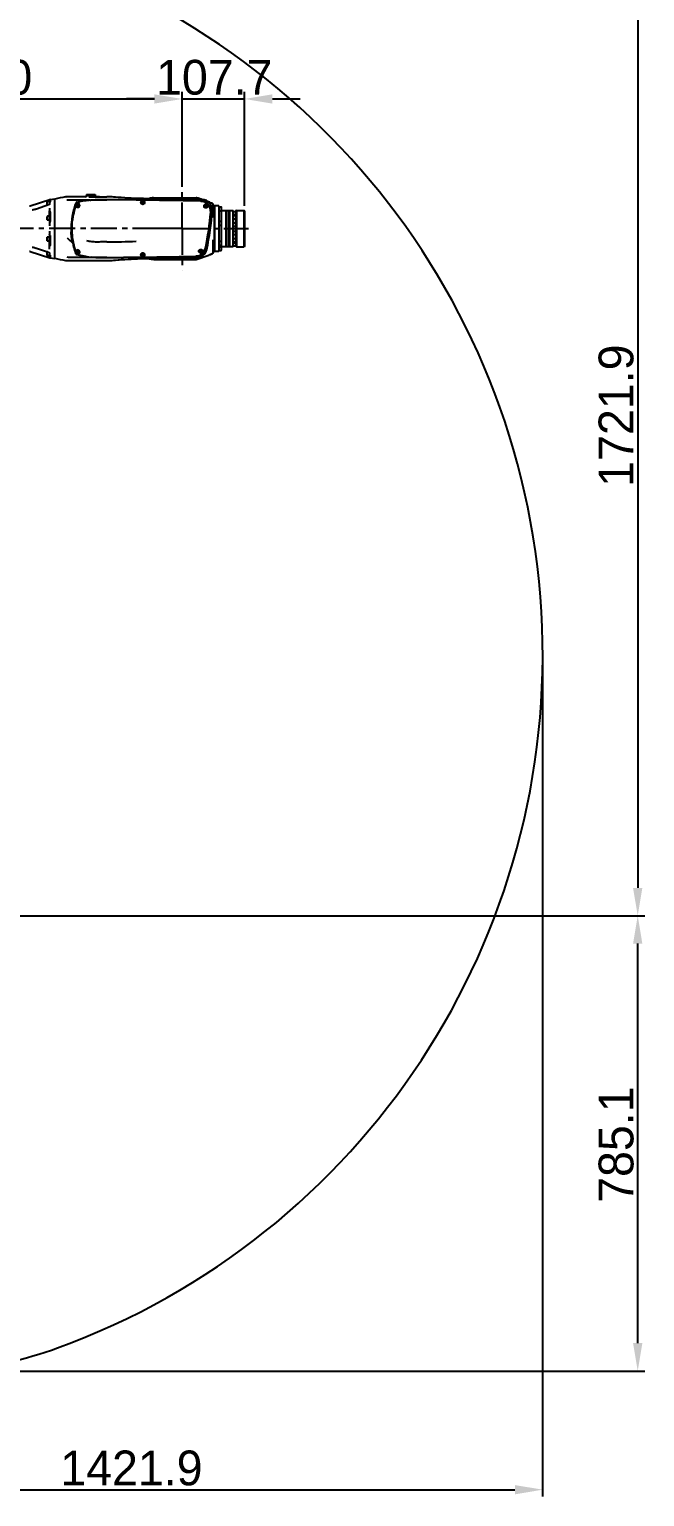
# Model space of a CAD drawing. Header units: millimetres. Extents: x 4086 to 10416, y 123 to 1549.
# Drawn here: x 9480.6 to 9657.5, y 867.2 to 1288.9 of the extents above; entities that cross this region are included whole.
import ezdxf

# ---------------------------------------------------------------- set-up
doc = ezdxf.new("R2010")
doc.units = ezdxf.units.MM
doc.linetypes.add('CENTER', pattern=[0.6, 0.375, -0.075, 0.075, -0.075])
for name, color, linetype in [('中心线', 7, 'Continuous'), ('尺寸标注', 7, 'Continuous'), ('运动范围', 7, 'Continuous')]:
    doc.layers.add(name, color=color, linetype=linetype)
doc.styles.add('思源黑', font='SourceHanSansCN-Normal.ttf')
doc.dimstyles.new('尺寸标注_1_6比例中六', dxfattribs={"dimtxt": 10, "dimasz": 8, "dimexe": 2, "dimexo": 1.5, "dimgap": 1, "dimtad": 1, "dimdec": 1, "dimlfac": 6, "dimdsep": 46, "dimtxsty": '思源黑', "dimcen": 0.09, "dimadec": 0, "dimazin": 0, "dimtp": 0.01, "dimtm": 0.01, "dimtfac": 1, "dimtdec": 1, "dimtofl": 0, "dimtmove": 0, "dimatfit": 3, "dimfxl": 1, "dimtolj": 1, "dimarcsym": 0})

# ---------------------------------------------------------------- blocks, each defined once
blk = doc.blocks.new('*D859')
at = {"layer": 'Defpoints', "color": 0}
for p in [(9524.58, 1268.93), (9524.58, 1243.39), (9416.26, 1215.5)]:
    blk.add_point(p, dxfattribs=at)
at = {"layer": '尺寸标注', "color": 0, "lineweight": -2}
for p, q in [((9416.26, 1217), (9416.26, 1270.93)), ((9524.58, 1244.89), (9524.58, 1270.93)), ((9424.26, 1268.93), (9516.58, 1268.93))]:
    blk.add_line(p, q, dxfattribs=at)
at = {"layer": '尺寸标注', "color": 0}
for points in [[(9424.26, 1270.26), (9424.26, 1267.59), (9416.26, 1268.93)], [(9516.58, 1267.59), (9516.58, 1270.26), (9524.58, 1268.93)]]:
    blk.add_solid(points, dxfattribs=at)
at = {"layer": '尺寸标注', "color": 0, "insert": (9470.32, 1275.1), "char_height": 10, "attachment_point": 5, "style": '思源黑'}
blk.add_mtext('\\A1;650', dxfattribs=at)
blk = doc.blocks.new('*D860')
at = {"layer": 'Defpoints', "color": 0}
for p in [(9542.53, 1268.93), (9524.58, 1243.77), (9542.53, 1236.74)]:
    blk.add_point(p, dxfattribs=at)
at = {"layer": '尺寸标注', "color": 0, "lineweight": -2}
for p, q in [((9524.58, 1245.27), (9524.58, 1270.93)), ((9542.53, 1238.24), (9542.53, 1270.93)), ((9516.58, 1268.93), (9508.58, 1268.93)), ((9550.53, 1268.93), (9558.53, 1268.93))]:
    blk.add_line(p, q, dxfattribs=at)
at = {"layer": '尺寸标注', "color": 0}
for points in [[(9516.58, 1267.59), (9516.58, 1270.26), (9524.58, 1268.93)], [(9550.53, 1270.26), (9550.53, 1267.59), (9542.53, 1268.93)]]:
    blk.add_solid(points, dxfattribs=at)
at = {"layer": '尺寸标注', "color": 0, "insert": (9533.8, 1275.1), "char_height": 10, "attachment_point": 5, "style": '思源黑'}
blk.add_mtext('\\A1;107.7', dxfattribs=at)
blk = doc.blocks.new('*D866')
at = {"layer": 'Defpoints', "color": 0}
for p in [(9628.22, 1109.18), (9391.26, 1031.05), (9628.22, 869.24)]:
    blk.add_point(p, dxfattribs=at)
at = {"layer": '尺寸标注', "color": 0, "lineweight": -2}
for p, q in [((9628.22, 1107.68), (9628.22, 867.24)), ((9391.26, 1029.55), (9391.26, 867.24)), ((9399.26, 869.24), (9620.22, 869.24))]:
    blk.add_line(p, q, dxfattribs=at)
at = {"layer": '尺寸标注', "color": 0}
for points in [[(9399.26, 870.57), (9399.26, 867.9), (9391.26, 869.24)], [(9620.22, 867.9), (9620.22, 870.57), (9628.22, 869.24)]]:
    blk.add_solid(points, dxfattribs=at)
at = {"layer": '尺寸标注', "color": 0, "insert": (9509.99, 875.42), "char_height": 10, "attachment_point": 5, "style": '思源黑'}
blk.add_mtext('\\A1;1421.9', dxfattribs=at)
blk = doc.blocks.new('*D871')
at = {"layer": 'Defpoints', "color": 0}
for p in [(9423.92, 1034.19), (9655.55, 1034.19), (9451.03, 903.35)]:
    blk.add_point(p, dxfattribs=at)
at = {"layer": '尺寸标注', "color": 0, "lineweight": -2}
for p, q in [((9425.42, 1034.19), (9657.55, 1034.19)), ((9655.55, 911.35), (9655.55, 1026.19)), ((9452.53, 903.35), (9657.55, 903.35))]:
    blk.add_line(p, q, dxfattribs=at)
at = {"layer": '尺寸标注', "color": 0}
for points in [[(9656.88, 1026.19), (9654.21, 1026.19), (9655.55, 1034.19)], [(9654.21, 911.35), (9656.88, 911.35), (9655.55, 903.35)]]:
    blk.add_solid(points, dxfattribs=at)
at = {"layer": '尺寸标注', "color": 0, "insert": (9649.38, 968.41), "char_height": 10, "attachment_point": 5, "rotation": 90, "style": '思源黑'}
blk.add_mtext('\\A1;785.1', dxfattribs=at)
blk = doc.blocks.new('*D872')
at = {"layer": 'Defpoints', "color": 0}
for p in [(9416.26, 1321.14), (9424.03, 1034.19), (9655.55, 1034.19)]:
    blk.add_point(p, dxfattribs=at)
at = {"layer": '尺寸标注', "color": 0, "lineweight": -2}
for p, q in [((9417.76, 1321.14), (9657.55, 1321.14)), ((9655.55, 1313.14), (9655.55, 1042.19)), ((9425.53, 1034.19), (9657.55, 1034.19))]:
    blk.add_line(p, q, dxfattribs=at)
at = {"layer": '尺寸标注', "color": 0}
for points in [[(9656.88, 1313.14), (9654.21, 1313.14), (9655.55, 1321.14)], [(9654.21, 1042.19), (9656.88, 1042.19), (9655.55, 1034.19)]]:
    blk.add_solid(points, dxfattribs=at)
at = {"layer": '尺寸标注', "color": 0, "insert": (9649.37, 1177.92), "char_height": 10, "attachment_point": 5, "rotation": 90, "style": '思源黑'}
blk.add_mtext('\\A1;1721.9', dxfattribs=at)

msp = doc.modelspace()

# ---------------------------------------------------------------- linework, layer by layer
at = {"layer": '中心线', "linetype": 'CENTER', "ltscale": 20}
for p, q in [((9524.581, 1231.666), (9524.581, 1244.888)), ((9517.832, 1231.666), (9402.11, 1231.666)), ((9524.581, 1231.666), (9517.832, 1231.666)), ((9524.581, 1231.666), (9524.581, 1219.66)), ((9524.581, 1231.666), (9543.601, 1231.666))]:
    msp.add_line(p, q, dxfattribs=at)
at = {"layer": '尺寸标注'}
msp.add_line((9524.581, 1268.926), (9542.529, 1268.926), dxfattribs=at)
at = {"layer": '运动范围', "linetype": 'Continuous'}
for p, q in [((9480.866, 1238.252), (9486.565, 1240.027)), ((9486.419, 1239.486), (9486.419, 1239.806)), ((9486.585, 1239.948), (9486.585, 1239.347)), ((9486.606, 1240.037), (9487.919, 1240.268)), ((9487.919, 1223.065), (9487.919, 1240.268)), ((9487.94, 1240.17), (9487.919, 1240.165)), ((9491.178, 1240.819), (9491.074, 1240.8)), ((9491.105, 1240.806), (9491.074, 1240.8)), ((9491.189, 1240.822), (9491.105, 1240.806)), ((9491.176, 1240.819), (9491.22, 1240.827)), ((9491.316, 1240.833), (9491.286, 1240.832)), ((9491.315, 1240.833), (9491.314, 1240.833)), ((9492.715, 1240.834), (9491.315, 1240.833)), ((9494.539, 1240.832), (9492.715, 1240.834)), ((9496.517, 1240.827), (9494.539, 1240.832)), ((9496.744, 1240.827), (9496.517, 1240.827)), ((9496.824, 1240.836), (9496.744, 1240.827)), ((9496.807, 1240.832), (9496.744, 1240.827)), ((9496.933, 1240.884), (9496.807, 1240.832)), ((9496.949, 1240.897), (9496.824, 1240.836)), ((9497.026, 1240.981), (9496.933, 1240.884)), ((9497.034, 1240.995), (9496.949, 1240.897)), ((9497.073, 1241.102), (9497.026, 1240.981)), ((9497.073, 1241.102), (9497.084, 1241.165)), ((9497.084, 1241.499), (9497.084, 1241.165)), ((9497.084, 1241.499), (9499.584, 1241.499)), ((9497.084, 1241.165), (9499.584, 1241.165)), ((9498.113, 1239.88), (9498.172, 1239.883)), ((9498.172, 1239.883), (9498.228, 1239.886)), ((9498.191, 1239.863), (9498.173, 1239.862)), ((9498.229, 1239.865), (9498.191, 1239.863)), ((9498.228, 1239.886), (9498.284, 1239.889)), ((9499.419, 1240.814), (9499.915, 1240.812)), ((9499.584, 1241.499), (9499.584, 1241.165)), ((9499.598, 1241.088), (9499.584, 1241.165)), ((9499.601, 1241.072), (9499.598, 1241.088)), ((9500.835, 1240.807), (9499.915, 1240.812)), ((9500.835, 1240.807), (9502.917, 1240.794)), ((9504.446, 1240.783), (9504.408, 1240.784)), ((9504.888, 1240.745), (9504.445, 1240.783)), ((9511.729, 1240.34), (9510.994, 1240.362)), ((9516.412, 1240.499), (9528.647, 1240.499)), ((9516.415, 1240.477), (9516.415, 1240.499)), ((9516.415, 1240.246), (9516.415, 1240.477)), ((9530.326, 1239.999), (9517.089, 1240.236)), ((9529.414, 1240.301), (9529.414, 1240.281)), ((9529.495, 1240.255), (9529.414, 1240.281)), ((9530.259, 1240.028), (9530.328, 1240.005)), ((9530.86, 1239.939), (9530.326, 1239.999)), ((9530.328, 1240.005), (9530.354, 1239.996)), ((9531.563, 1239.701), (9530.86, 1239.939)), ((9481.473, 1237.007), (9481.473, 1237.007)), ((9482.601, 1237.245), (9482.37, 1237.174)), ((9482.676, 1237.27), (9482.601, 1237.245)), ((9486.191, 1238.459), (9482.676, 1237.27)), ((9485.786, 1238.403), (9485.786, 1239.403)), ((9486.452, 1239.486), (9485.869, 1239.486)), ((9486.216, 1238.467), (9486.191, 1238.459)), ((9486.285, 1238.497), (9486.216, 1238.467)), ((9486.354, 1238.54), (9486.285, 1238.497)), ((9486.419, 1239.055), (9486.419, 1238.6)), ((9486.419, 1237.563), (9486.419, 1236.73)), ((9486.419, 1235.247), (9486.419, 1236.688)), ((9486.443, 1236.721), (9486.452, 1236.727)), ((9486.452, 1239.146), (9486.452, 1239.653)), ((9486.452, 1239.653), (9486.585, 1239.653)), ((9486.515, 1236.746), (9486.546, 1236.752)), ((9486.521, 1239.197), (9486.551, 1239.209)), ((9486.585, 1236.459), (9486.585, 1233.675)), ((9493.984, 1238.205), (9494.17, 1237.983)), ((9494.159, 1238.853), (9494.144, 1238.812)), ((9494.199, 1238.956), (9494.193, 1238.94)), ((9494.32, 1239.271), (9494.344, 1239.278)), ((9495.385, 1239.469), (9494.336, 1239.21)), ((9494.585, 1238.571), (9494.377, 1238.452)), ((9494.377, 1238.452), (9494.377, 1238.213)), ((9494.377, 1238.213), (9494.585, 1238.093)), ((9494.792, 1238.452), (9494.585, 1238.571)), ((9494.585, 1238.093), (9494.792, 1238.213)), ((9494.999, 1238.679), (9494.724, 1239.008)), ((9494.792, 1238.213), (9494.792, 1238.452)), ((9513.249, 1239.405), (9513.042, 1239.285)), ((9513.042, 1239.285), (9513.042, 1239.046)), ((9513.042, 1239.046), (9513.249, 1238.926)), ((9513.456, 1239.285), (9513.249, 1239.405)), ((9513.249, 1238.926), (9513.456, 1239.046)), ((9513.456, 1239.046), (9513.456, 1239.285)), ((9531.414, 1238.405), (9531.207, 1238.285)), ((9531.207, 1238.285), (9531.207, 1238.046)), ((9531.207, 1238.046), (9531.414, 1237.927)), ((9531.621, 1238.285), (9531.414, 1238.405)), ((9531.414, 1237.927), (9531.621, 1238.046)), ((9531.621, 1238.046), (9531.621, 1238.285)), ((9532.061, 1239.378), (9531.876, 1239.499)), ((9532.164, 1239.342), (9532.164, 1239.335)), ((9533.414, 1238.714), (9533.414, 1234.902)), ((9533.83, 1238.241), (9533.58, 1238.241)), ((9533.83, 1238.166), (9533.913, 1238.249)), ((9533.83, 1238.241), (9533.83, 1225.127)), ((9533.913, 1225.084), (9533.913, 1238.249)), ((9535.08, 1238.249), (9533.913, 1238.249)), ((9535.08, 1238.249), (9535.08, 1225.084)), ((9535.163, 1238.166), (9535.08, 1238.249)), ((9535.163, 1238.166), (9535.163, 1225.167)), ((9535.163, 1237.964), (9535.747, 1237.964)), ((9535.163, 1236.798), (9535.747, 1236.798)), ((9535.747, 1236.798), (9535.747, 1233.781)), ((9535.83, 1236.832), (9535.82, 1236.842)), ((9535.83, 1237.881), (9535.83, 1236.881)), ((9535.83, 1236.832), (9535.83, 1233.7)), ((9535.83, 1236.832), (9537.18, 1236.832)), ((9537.18, 1226.5), (9537.18, 1236.832)), ((9537.213, 1236.799), (9537.18, 1236.832)), ((9537.213, 1226.534), (9537.213, 1236.799)), ((9537.213, 1236.749), (9537.246, 1236.749)), ((9537.246, 1236.799), (9537.28, 1236.832)), ((9537.246, 1236.799), (9537.246, 1226.534)), ((9537.28, 1236.832), (9537.28, 1226.5)), ((9537.28, 1236.832), (9538.046, 1236.832)), ((9538.046, 1226.5), (9538.046, 1236.832)), ((9538.08, 1236.799), (9538.046, 1236.832)), ((9538.08, 1226.534), (9538.08, 1236.799)), ((9538.08, 1236.737), (9538.113, 1236.737)), ((9538.113, 1236.799), (9538.146, 1236.832)), ((9538.113, 1236.799), (9538.113, 1226.534)), ((9538.146, 1236.832), (9538.146, 1226.5)), ((9538.146, 1236.832), (9539.23, 1236.832)), ((9539.23, 1226.5), (9539.23, 1236.832)), ((9539.246, 1236.816), (9539.23, 1236.832)), ((9539.246, 1236.814), (9539.246, 1236.816)), ((9539.246, 1226.517), (9539.246, 1236.814)), ((9539.246, 1236.632), (9539.829, 1236.632)), ((9539.246, 1235.715), (9539.829, 1235.715)), ((9539.913, 1236.548), (9539.913, 1235.799)), ((9539.913, 1235.799), (9539.913, 1235.801)), ((9539.913, 1235.791), (9539.913, 1235.785)), ((9539.996, 1235.708), (9539.913, 1235.791)), ((9539.913, 1235.785), (9539.913, 1227.564)), ((9539.996, 1235.708), (9539.996, 1227.625)), ((9540.196, 1236.905), (9540.029, 1236.738)), ((9540.029, 1226.584), (9540.029, 1236.738)), ((9540.196, 1236.905), (9540.196, 1226.417)), ((9540.196, 1236.905), (9542.362, 1236.905)), ((9542.362, 1226.417), (9542.362, 1236.905)), ((9542.529, 1236.738), (9542.362, 1236.905)), ((9542.529, 1236.738), (9542.529, 1226.584)), ((9485.786, 1234.164), (9485.786, 1235.164)), ((9486.452, 1235.247), (9485.869, 1235.247)), ((9486.452, 1234.08), (9485.869, 1234.08)), ((9486.419, 1234.08), (9486.419, 1232.504)), ((9486.453, 1233.348), (9486.432, 1233.321)), ((9486.452, 1233.914), (9486.452, 1235.414)), ((9486.452, 1235.414), (9486.585, 1235.414)), ((9486.452, 1233.914), (9486.585, 1233.914)), ((9486.526, 1233.358), (9486.541, 1233.36)), ((9486.541, 1233.36), (9486.556, 1233.363)), ((9535.163, 1233.781), (9535.747, 1233.781)), ((9535.163, 1232.614), (9535.747, 1232.614)), ((9535.747, 1232.614), (9535.747, 1228.066)), ((9535.83, 1233.698), (9535.83, 1226.5)), ((9539.246, 1235.424), (9539.829, 1235.424)), ((9539.246, 1234.508), (9539.829, 1234.508)), ((9539.246, 1233.332), (9539.829, 1233.332)), ((9539.246, 1232.416), (9539.829, 1232.416)), ((9539.996, 1234.833), (9540.013, 1234.833)), ((9540.013, 1234.833), (9540.013, 1234.825)), ((9540.029, 1234.816), (9540.013, 1234.833)), ((9540.013, 1234.825), (9540.013, 1228.515)), ((9485.786, 1228.169), (9485.786, 1229.169)), ((9486.452, 1229.252), (9485.869, 1229.252)), ((9486.452, 1228.086), (9485.869, 1228.086)), ((9486.419, 1230.829), (9486.419, 1229.252)), ((9486.419, 1225.77), (9486.419, 1228.086)), ((9486.432, 1230.011), (9486.519, 1229.899)), ((9486.452, 1227.919), (9486.452, 1229.419)), ((9486.452, 1229.419), (9486.585, 1229.419)), ((9486.452, 1227.919), (9486.585, 1227.919)), ((9486.585, 1229.658), (9486.585, 1226.874)), ((9533.414, 1228.431), (9533.414, 1224.651)), ((9535.163, 1228.066), (9535.747, 1228.066)), ((9539.246, 1230.917), (9539.829, 1230.917)), ((9539.246, 1230), (9539.829, 1230)), ((9539.246, 1228.825), (9539.829, 1228.825)), ((9539.246, 1227.909), (9539.829, 1227.909)), ((9539.246, 1227.618), (9539.829, 1227.618)), ((9539.913, 1228.729), (9539.913, 1228.733)), ((9539.913, 1228.005), (9539.913, 1228.001)), ((9539.996, 1227.625), (9539.913, 1227.542)), ((9539.913, 1227.564), (9539.913, 1227.542)), ((9539.913, 1227.534), (9539.913, 1226.784)), ((9539.913, 1227.521), (9539.913, 1227.529)), ((9539.996, 1228.5), (9540.013, 1228.5)), ((9540.029, 1228.517), (9540.013, 1228.5)), ((9540.013, 1228.515), (9540.013, 1228.5)), ((9480.866, 1225.081), (9486.565, 1223.306)), ((9481.473, 1226.326), (9481.473, 1226.326)), ((9482.588, 1226.092), (9482.676, 1226.063)), ((9482.676, 1226.063), (9486.191, 1224.874)), ((9485.786, 1223.93), (9485.786, 1224.93)), ((9486.452, 1223.847), (9485.869, 1223.847)), ((9486.191, 1224.874), (9486.216, 1224.865)), ((9486.216, 1224.865), (9486.281, 1224.838)), ((9486.397, 1224.754), (9486.41, 1224.738)), ((9486.419, 1224.733), (9486.419, 1224.278)), ((9486.419, 1223.527), (9486.419, 1223.847)), ((9486.452, 1223.68), (9486.452, 1224.186)), ((9486.452, 1223.68), (9486.585, 1223.68)), ((9486.515, 1226.586), (9486.546, 1226.581)), ((9486.549, 1223.378), (9486.534, 1223.38)), ((9486.585, 1223.985), (9486.585, 1223.385)), ((9486.606, 1223.296), (9487.919, 1223.065)), ((9487.919, 1223.167), (9487.94, 1223.163)), ((9493.988, 1224.458), (9493.97, 1224.504)), ((9494.17, 1225.349), (9493.984, 1225.127)), ((9494.128, 1224.563), (9494.145, 1224.517)), ((9494.145, 1224.517), (9494.16, 1224.479)), ((9494.232, 1224.242), (9494.17, 1224.261)), ((9494.585, 1225.24), (9494.377, 1225.12)), ((9494.377, 1225.12), (9494.377, 1224.881)), ((9494.377, 1224.881), (9494.585, 1224.761)), ((9494.792, 1225.12), (9494.585, 1225.24)), ((9494.585, 1224.761), (9494.792, 1224.881)), ((9494.792, 1224.881), (9494.792, 1225.12)), ((9494.888, 1224.52), (9494.999, 1224.652)), ((9513.249, 1224.406), (9513.042, 1224.287)), ((9513.042, 1224.287), (9513.042, 1224.048)), ((9513.042, 1224.048), (9513.249, 1223.928)), ((9513.456, 1224.287), (9513.249, 1224.406)), ((9513.249, 1223.928), (9513.456, 1224.048)), ((9513.456, 1224.048), (9513.456, 1224.287)), ((9516.415, 1222.834), (9516.415, 1223.086)), ((9517.089, 1223.097), (9528.79, 1223.302)), ((9528.883, 1222.868), (9532.28, 1224.036)), ((9529.914, 1225.406), (9529.707, 1225.287)), ((9529.707, 1225.287), (9529.707, 1225.048)), ((9529.707, 1225.048), (9529.914, 1224.928)), ((9530.121, 1225.287), (9529.914, 1225.406)), ((9529.914, 1224.928), (9530.121, 1225.048)), ((9530.121, 1225.048), (9530.121, 1225.287)), ((9532.303, 1224.047), (9532.28, 1224.036)), ((9532.28, 1224.036), (9532.303, 1224.047)), ((9533.605, 1224.834), (9533.414, 1224.834)), ((9533.414, 1224.613), (9533.414, 1224.651)), ((9533.58, 1225.127), (9533.83, 1225.127)), ((9533.605, 1224.834), (9533.613, 1224.836)), ((9533.613, 1224.836), (9533.613, 1225.127)), ((9533.85, 1225.147), (9533.913, 1225.084)), ((9535.08, 1225.084), (9533.913, 1225.084)), ((9535.163, 1225.167), (9535.08, 1225.084)), ((9535.163, 1226.9), (9535.747, 1226.9)), ((9535.163, 1226.417), (9535.747, 1226.417)), ((9535.163, 1225.369), (9535.747, 1225.369)), ((9535.747, 1226.9), (9535.747, 1226.417)), ((9535.83, 1226.5), (9535.747, 1226.417)), ((9535.83, 1226.5), (9537.18, 1226.5)), ((9535.83, 1226.452), (9535.83, 1225.452)), ((9537.213, 1226.534), (9537.18, 1226.5)), ((9537.213, 1226.584), (9537.246, 1226.584)), ((9537.246, 1226.534), (9537.28, 1226.5)), ((9537.28, 1226.5), (9538.046, 1226.5)), ((9538.08, 1226.534), (9538.046, 1226.5)), ((9538.08, 1226.596), (9538.113, 1226.596)), ((9538.113, 1226.534), (9538.146, 1226.5)), ((9538.146, 1226.5), (9539.23, 1226.5)), ((9539.246, 1226.517), (9539.23, 1226.5)), ((9539.246, 1226.701), (9539.829, 1226.701)), ((9539.913, 1226.797), (9539.913, 1226.789)), ((9540.029, 1226.584), (9540.196, 1226.417)), ((9540.196, 1226.417), (9542.362, 1226.417)), ((9542.529, 1226.584), (9542.362, 1226.417)), ((9491.188, 1222.511), (9491.206, 1222.508)), ((9491.189, 1222.511), (9491.188, 1222.511)), ((9491.191, 1222.511), (9491.189, 1222.511)), ((9491.191, 1222.511), (9491.222, 1222.505)), ((9491.206, 1222.508), (9491.309, 1222.498)), ((9491.309, 1222.498), (9491.323, 1222.498)), ((9491.318, 1222.498), (9491.321, 1222.498)), ((9491.321, 1222.498), (9491.323, 1222.498)), ((9494.43, 1222.5), (9495.509, 1222.503)), ((9496.371, 1222.505), (9497.625, 1222.51)), ((9498.471, 1222.513), (9500.727, 1222.525)), ((9500.726, 1222.525), (9502.917, 1222.538)), ((9504.446, 1222.55), (9504.408, 1222.548)), ((9504.445, 1222.55), (9504.889, 1222.587)), ((9504.482, 1222.554), (9504.445, 1222.55)), ((9504.887, 1222.587), (9504.931, 1222.591)), ((9506.136, 1222.688), (9506.49, 1222.714)), ((9508.059, 1222.823), (9509.043, 1222.881)), ((9516.412, 1222.834), (9528.647, 1222.834))]:
    msp.add_line(p, q, dxfattribs=at)
for points in [[(9491.286, 1240.832), (9491.262, 1240.831), (9491.241, 1240.829), (9491.218, 1240.826), (9491.189, 1240.822)], [(9498.114, 1239.857), (9496.792, 1239.715), (9495.385, 1239.469)], [(9502.91, 1239.953), (9501.294, 1239.952), (9499.603, 1239.921), (9498.285, 1239.868)], [(9507.02, 1240.579), (9506.135, 1240.645), (9505.421, 1240.702), (9504.888, 1240.745)], [(9509.043, 1240.452), (9508.053, 1240.51), (9507.016, 1240.58)], [(9511.729, 1240.34), (9510.975, 1240.363), (9509.931, 1240.407), (9509.043, 1240.452)], [(9510.994, 1240.362), (9509.95, 1240.406), (9509.939, 1240.406)], [(9517.089, 1240.236), (9515.365, 1240.263), (9513.43, 1240.301), (9511.729, 1240.34)], [(9533.232, 1236.801), (9533.224, 1237.338), (9533.051, 1238.072), (9532.698, 1238.741), (9532.187, 1239.298), (9531.553, 1239.707), (9530.838, 1239.943), (9530.326, 1239.999)], [(9482.37, 1237.174), (9482.161, 1237.117), (9481.977, 1237.075), (9481.81, 1237.043), (9481.653, 1237.021), (9481.509, 1237.008), (9481.473, 1237.007)], [(9486.42, 1238.611), (9486.419, 1238.608), (9486.399, 1238.581), (9486.354, 1238.54)], [(9486.457, 1236.73), (9486.451, 1236.729), (9486.445, 1236.73), (9486.439, 1236.73)], [(9493.969, 1238.215), (9493.951, 1238.216), (9493.936, 1238.209), (9493.927, 1238.196)], [(9493.969, 1238.215), (9493.976, 1238.211), (9493.984, 1238.205)], [(9494.726, 1239.073), (9494.722, 1239.069), (9494.719, 1239.063), (9494.717, 1239.057), (9494.715, 1239.049), (9494.713, 1239.041)], [(9494.724, 1239.008), (9494.715, 1239.024), (9494.713, 1239.041)], [(9532.771, 1236.396), (9532.767, 1236.919), (9532.604, 1237.648), (9532.265, 1238.311), (9531.768, 1238.865), (9531.146, 1239.276), (9530.436, 1239.518), (9529.893, 1239.579)], [(9481.473, 1226.326), (9481.507, 1226.325), (9481.65, 1226.313), (9481.805, 1226.291), (9481.97, 1226.259), (9482.153, 1226.217), (9482.359, 1226.162), (9482.588, 1226.092)], [(9486.281, 1224.838), (9486.351, 1224.795), (9486.397, 1224.754)], [(9493.927, 1225.136), (9493.936, 1225.123), (9493.951, 1225.116), (9493.969, 1225.117)], [(9493.984, 1225.127), (9493.977, 1225.121), (9493.969, 1225.117)], [(9494.254, 1224.323), (9495.345, 1224.017), (9496.741, 1223.703), (9498.008, 1223.496)], [(9494.757, 1224.51), (9494.747, 1224.514), (9494.74, 1224.524)], [(9498.008, 1223.496), (9498.049, 1223.491), (9498.351, 1223.462), (9498.47, 1223.455)], [(9498.47, 1223.455), (9499.716, 1223.409), (9501.347, 1223.38), (9502.917, 1223.379)], [(9509.043, 1222.881), (9509.95, 1222.927), (9510.994, 1222.97), (9511.729, 1222.992)], [(9511.729, 1222.992), (9513.449, 1223.032), (9515.384, 1223.07), (9517.089, 1223.097)], [(9528.463, 1223.724), (9528.963, 1223.776), (9529.66, 1224.002), (9530.279, 1224.393), (9530.782, 1224.926), (9531.139, 1225.568), (9531.291, 1226.071)], [(9528.79, 1223.302), (9529.307, 1223.357), (9530.01, 1223.589), (9530.635, 1223.989), (9531.142, 1224.532), (9531.498, 1225.181), (9531.642, 1225.66)], [(9491.074, 1222.533), (9491.104, 1222.527), (9491.188, 1222.511)], [(9491.323, 1222.498), (9492.666, 1222.498), (9494.437, 1222.5), (9496.375, 1222.505), (9498.474, 1222.513)], [(9504.889, 1222.587), (9505.423, 1222.631), (9506.141, 1222.688), (9507.025, 1222.754), (9508.066, 1222.824)]]:
    msp.add_lwpolyline(points, dxfattribs=at)
for centre, radius in [((9494.585, 1238.332), 0.458), ((9494.585, 1238.332), 0.442), ((9494.585, 1238.332), 0.239), ((9513.249, 1239.164), 0.542), ((9513.249, 1239.166), 0.458), ((9513.249, 1239.166), 0.442), ((9513.249, 1239.166), 0.239), ((9531.414, 1238.165), 0.542), ((9531.414, 1238.166), 0.458), ((9531.414, 1238.166), 0.442), ((9531.414, 1238.166), 0.239), ((9494.585, 1225), 0.458), ((9494.585, 1225), 0.442), ((9494.585, 1225), 0.239), ((9513.249, 1224.166), 0.542), ((9513.249, 1224.167), 0.458), ((9513.249, 1224.167), 0.442), ((9513.249, 1224.167), 0.239), ((9529.914, 1225.166), 0.542), ((9529.914, 1225.167), 0.458), ((9529.914, 1225.167), 0.442), ((9529.914, 1225.167), 0.239)]:
    msp.add_circle(centre, radius, dxfattribs=at)
for centre, radius, start, end in [((9416.26, 1109.18), 211.961, 290, 150), ((9486.584, 1239.842), 0.165, 147.43878, 155.86892), ((9486.664, 1239.709), 0.333, 100, 107.29748), ((9505.925, 1158.802), 83.332, 100.26516, 102.4637), ((9491.316, 1240.765), 0.0678, 91.86918, 94.98565), ((9496.794, 874.266), 365.596, 90.32973, 90.84265), ((9496.954, 888.804), 351.059, 89.86222, 90.3695), ((9496.745, 1241.16), 0.333, 269.80325, 350), ((9500.635, 1192.314), 47.633, 93.03578, 93.41448), ((9499.926, 1241.146), 0.333, 190, 269.69351), ((9491.252, -572.553), 1812.544, 88.778437, 89.631462), ((9491.252, -572.553), 1812.561, 88.777863, 89.631306), ((9491.252, -572.553), 1813.385, 89.584304, 89.631419), ((9518.766, 1220.66), 19.998, 97.7211, 101.24448), ((9516.415, 1237.998), 2.5, 93.89092, 97.71984), ((9516.416, 1237.997), 2.501, 91.9774, 93.89113), ((9516.332, 1240.414), 0.0833, 30.6592, 91.97724), ((9528.647, 1239.665), 0.833, 73.4993, 90), ((9517.05, 1200.518), 41.662, 72.72699, 73.4993), ((9517.046, 1200.514), 41.665, 71.50985, 72.73146), ((9517.073, 1200.673), 41.486, 72.07964, 72.57671), ((9517.075, 1200.679), 41.479, 71.44178, 72.07964), ((9480.618, 1239.048), 0.833, 271.13442, 287.29747), ((9485.869, 1239.403), 0.0833, 90, 180), ((9485.869, 1238.403), 0.0833, 180, 235.88888), ((9483.649, 1241.672), 3.772, 318.15795, 319.04092), ((9512.823, 1231.668), 20.167, 168.66992, 172.85655), ((9512.834, 1231.666), 20.01, 168.66616, 172.00675), ((9513.499, 1231.666), 20.831, 158.78678, 169.03186), ((9512.792, 1231.674), 19.968, 167.65245, 168.66522), ((9513.415, 1231.62), 20.558, 168.86993, 168.99571), ((9513.841, 1231.524), 20.994, 161.54325, 168.83747), ((9512.828, 1231.664), 20.005, 161.4028, 167.64738), ((9512.834, 1231.662), 20.012, 161.00448, 161.40314), ((9512.822, 1231.666), 19.998, 160.03893, 161.00455), ((9512.799, 1231.674), 19.974, 159.67164, 160.03885), ((9512.789, 1231.678), 19.964, 159.3044, 159.67164), ((9498.456, 1224.075), 15.749, 105.46121, 106.13418), ((9512.78, 1231.682), 19.954, 159.06144, 159.30439), ((9512.83, 1231.662), 20.008, 158.66945, 158.93709), ((9494.585, 1238.331), 0.542, 220.00226, 40.00226), ((9512.816, 1231.668), 19.993, 158.30426, 158.62074), ((9512.798, 1231.675), 19.973, 157.9876, 158.30425), ((9498.512, 1223.873), 15.959, 105.22921, 105.46217), ((9494.585, 1238.332), 0.205, 165, 105), ((9513.249, 1239.166), 0.205, 165, 105), ((9531.414, 1238.166), 0.205, 165, 105), ((9450.546, 1242.917), 82.483, 348.21564, 355.46584), ((9450.546, 1242.917), 82.5, 348.20583, 355.47891), ((9450.546, 1242.917), 82.912, 347.98703, 355.76991), ((9517.05, 1200.518), 41.662, 68.73004, 68.86982), ((9517.068, 1200.593), 41.579, 67.00343, 68.71179), ((9533.581, 1238.408), 0.168, 205.57138, 211.35517), ((9533.58, 1238.407), 0.167, 211.34077, 220.25904), ((9533.95, 1240.242), 2.005, 255.66019, 266.58105), ((9535.747, 1237.881), 0.0833, 360, 90), ((9535.747, 1236.881), 0.0833, 270, 0.00001), ((9539.829, 1236.548), 0.0833, 360, 90), ((9539.829, 1235.799), 0.0833, 270, 0.00001), ((9485.869, 1235.164), 0.0833, 90, 180), ((9485.869, 1234.164), 0.0833, 180, 270), ((9486.253, 1232.503), 0.166, 335.65469, 343.11872), ((9486.031, 1233.677), 0.555, 345.64984, 352.14748), ((9486.044, 1233.675), 0.541, 352.18096, 359.99516), ((9512.84, 1231.664), 20.185, 172.85255, 179.99344), ((9512.816, 1231.666), 20.16, 179.9999, 182.64), ((9512.839, 1231.664), 20.016, 173.30501, 179.9929), ((9512.824, 1231.666), 20, 180.00031, 183.20225), ((9512.856, 1231.663), 20.032, 172.00649, 173.30642), ((9513.347, 1231.632), 20.489, 168.99306, 172.97943), ((9535.747, 1233.698), 0.0833, 360, 90), ((9535.747, 1232.698), 0.0833, 270, 0.00001), ((9539.829, 1235.341), 0.0833, 360, 90), ((9539.829, 1234.591), 0.0833, 270, 0.00001), ((9539.829, 1233.249), 0.0833, 360, 90), ((9539.829, 1232.499), 0.0833, 270, 0.00001), ((9485.869, 1229.169), 0.0833, 90, 180), ((9485.869, 1228.169), 0.0833, 180, 270), ((9485.993, 1229.638), 0.597, 23.20311, 26.69578), ((9486.026, 1229.652), 0.56, 19.18181, 23.20998), ((9486.038, 1229.657), 0.548, 3.70486, 19.12204), ((9486.047, 1229.658), 0.539, 0.00094, 3.67429), ((9497.768, 1234.514), 8.353, 221.37139, 235.76097), ((9512.85, 1231.67), 20.027, 183.20897, 191.60806), ((9512.801, 1231.661), 20.145, 191.60709, 192.09186), ((9512.803, 1231.662), 20.147, 192.09305, 197.93829), ((9512.761, 1231.654), 19.937, 191.6129, 192.09231), ((9512.838, 1231.672), 20.016, 192.09597, 198.75638), ((9499.578, 1580.832), 353.012, 270.54201, 271.90325), ((9535.747, 1227.983), 0.0833, 360, 90), ((9539.829, 1230.834), 0.0833, 360, 90), ((9539.829, 1230.084), 0.0833, 270, 0.00001), ((9539.829, 1228.742), 0.0833, 360, 90), ((9539.829, 1227.992), 0.0833, 270, 0.00001), ((9539.829, 1227.534), 0.0833, 360, 90), ((9480.618, 1224.285), 0.833, 72.70253, 88.86558), ((9485.869, 1224.93), 0.0833, 124.1109, 180), ((9485.869, 1223.93), 0.0833, 180, 270), ((9486.584, 1223.491), 0.165, 204.13513, 214.27204), ((9489.042, 1226.321), 3.356, 220.07267, 221.31658), ((9486.231, 1223.84), 0.392, 36.08435, 38.24631), ((9486.664, 1223.624), 0.333, 252.70252, 260), ((9505.925, 1304.531), 83.332, 257.5363, 259.73468), ((9512.838, 1231.672), 20.183, 197.93527, 199.39894), ((9512.811, 1231.663), 20.155, 199.39885, 200.80502), ((9512.834, 1231.671), 20.012, 198.75841, 199.54705), ((9512.816, 1231.664), 19.992, 199.54703, 200.31625), ((9512.784, 1231.653), 20.126, 200.94587, 201.06637), ((9512.817, 1231.665), 20.161, 201.06648, 201.43643), ((9500.951, 1246.777), 23.515, 252.9352, 253.23987), ((9512.795, 1231.657), 19.97, 200.3163, 200.80623), ((9506.604, 1229.259), 13.331, 201.01217, 201.33794), ((9494.585, 1225), 0.542, 320.00226, 140.00226), ((9499.153, 1226.352), 5.332, 201.37867, 201.78585), ((9501.012, 1246.951), 23.699, 253.37596, 262.20497), ((9494.585, 1225), 0.205, 165, 105), ((9500.614, 1270.79), 47.403, 266.59392, 266.8467), ((9500.822, 1274.625), 51.244, 266.85055, 267.36929), ((9491.252, 3035.886), 1812.544, 270.368753, 271.176359), ((9491.252, 3035.886), 1812.561, 270.368749, 271.17679), ((9513.249, 1224.167), 0.205, 165, 105), ((9518.766, 1242.673), 19.998, 258.75583, 262.27891), ((9529.914, 1225.167), 0.205, 165, 105), ((9538.652, 1211.066), 14.451, 115.7496, 116.06381), ((9538.643, 1211.084), 14.43, 115.75253, 116.06269), ((9538.911, 1210.532), 15.044, 115.52941, 115.75541), ((9538.905, 1210.543), 15.031, 115.53068, 115.75334), ((9538.617, 1211.149), 14.36, 115.04088, 115.53131), ((9538.415, 1211.579), 13.886, 114.76109, 115.03813), ((9538.339, 1211.745), 13.703, 114.34567, 114.76242), ((9538.069, 1212.342), 13.048, 113.96027, 114.34639), ((9537.855, 1212.828), 12.517, 112.67234, 113.96905), ((9517.161, 1262.387), 41.189, 292.66156, 293.08684), ((9537.424, 1213.796), 11.433, 111.07865, 112.59954), ((9537.424, 1213.796), 11.433, 111.07863, 112.59954), ((9533.244, 1227.249), 2.42, 277.48154, 278.7883), ((9535.747, 1226.983), 0.0833, 270, 0.00001), ((9535.747, 1225.452), 0.0833, 270, 0.00001), ((9535.747, 1226.452), 0.0833, 360, 27.65838), ((9539.829, 1226.784), 0.0833, 270, 0.00001), ((9491.252, 3035.886), 1813.385, 270.368581, 270.415696), ((9516.415, 1225.334), 2.5, 262.28017, 266.10908), ((9516.416, 1225.335), 2.501, 266.10887, 268.02261), ((9516.332, 1222.919), 0.0833, 268.02276, 329.34081), ((9528.647, 1223.667), 0.833, 270, 286.50071), ((9451.028, 1013.656), 110.306, 258.86106, 290)]:
    msp.add_arc(centre, radius, start, end, dxfattribs=at)
for points in [[(9486.474, 1239.926), (9486.44, 1239.898), (9486.419, 1239.85), (9486.419, 1239.806)], [(9486.433, 1239.91), (9486.424, 1239.889), (9486.419, 1239.865), (9486.419, 1239.842)], [(9494.344, 1239.278), (9495.472, 1239.583), (9496.635, 1239.763), (9497.798, 1239.862)], [(9498.284, 1239.889), (9499.826, 1239.965), (9501.371, 1239.98), (9502.915, 1239.97)], [(9499.419, 1240.814), (9500.097, 1240.811), (9500.776, 1240.807), (9501.455, 1240.803)], [(9501.455, 1240.803), (9501.914, 1240.801), (9502.373, 1240.798), (9502.832, 1240.795)], [(9486.585, 1235.585), (9486.585, 1235.712), (9486.517, 1235.848), (9486.419, 1235.929)], [(9486.459, 1239.155), (9486.443, 1239.138), (9486.424, 1239.117), (9486.424, 1239.093)], [(9486.452, 1236.727), (9486.491, 1236.727), (9486.521, 1236.685), (9486.54, 1236.651)], [(9486.459, 1239.155), (9486.476, 1239.173), (9486.498, 1239.188), (9486.521, 1239.197)], [(9486.54, 1236.651), (9486.572, 1236.593), (9486.585, 1236.525), (9486.585, 1236.459)], [(9494.361, 1239.213), (9494.339, 1239.214), (9494.307, 1239.209), (9494.299, 1239.189)], [(9533.312, 1238.868), (9533.332, 1238.859), (9533.35, 1238.847), (9533.365, 1238.832)], [(9533.365, 1238.832), (9533.395, 1238.801), (9533.414, 1238.756), (9533.414, 1238.714)], [(9533.414, 1238.714), (9533.414, 1238.756), (9533.395, 1238.801), (9533.365, 1238.832)], [(9533.414, 1238.407), (9533.414, 1238.383), (9533.419, 1238.358), (9533.43, 1238.335)], [(9533.43, 1238.335), (9533.419, 1238.358), (9533.414, 1238.383), (9533.414, 1238.407)], [(9486.404, 1230.898), (9486.413, 1230.876), (9486.419, 1230.852), (9486.419, 1230.829)], [(9486.419, 1227.404), (9486.517, 1227.485), (9486.585, 1227.621), (9486.585, 1227.748)], [(9486.433, 1223.423), (9486.424, 1223.444), (9486.419, 1223.468), (9486.419, 1223.491)], [(9486.549, 1224.071), (9486.559, 1224.056), (9486.569, 1224.041), (9486.577, 1224.024)], [(9494.891, 1224.459), (9494.846, 1224.474), (9494.8, 1224.489), (9494.758, 1224.512)], [(9494.891, 1224.459), (9494.872, 1224.465), (9494.875, 1224.504), (9494.888, 1224.52)], [(9502.917, 1223.363), (9501.434, 1223.353), (9499.951, 1223.367), (9498.47, 1223.435)], [(9533.03, 1224.351), (9532.974, 1224.328), (9532.864, 1224.281), (9532.722, 1224.218), (9532.634, 1224.178), (9532.603, 1224.164), (9532.634, 1224.178), (9532.722, 1224.218), (9532.864, 1224.281), (9532.974, 1224.328), (9533.03, 1224.351)], [(9533.312, 1224.496), (9533.369, 1224.521), (9533.414, 1224.589), (9533.414, 1224.651)], [(9533.414, 1224.613), (9533.414, 1224.598), (9533.41, 1224.572), (9533.397, 1224.539), (9533.378, 1224.51), (9533.351, 1224.484), (9533.326, 1224.469), (9533.312, 1224.464)], [(9533.312, 1224.464), (9533.327, 1224.469), (9533.352, 1224.484), (9533.378, 1224.51), (9533.397, 1224.539), (9533.41, 1224.573), (9533.414, 1224.599), (9533.414, 1224.613)], [(9533.559, 1224.85), (9533.511, 1224.844), (9533.462, 1224.839), (9533.414, 1224.836)]]:
    msp.add_open_spline(points, degree=3, dxfattribs=at)
for points, knots in [([(9486.534, 1239.953), (9486.519, 1239.951), (9486.498, 1239.943), (9486.48, 1239.93), (9486.474, 1239.926)], [0, 0, 0, 0, 18717.4361708, 28011.8346357, 28011.8346357, 28011.8346357, 28011.8346357]), ([(9486.534, 1239.953), (9486.539, 1239.954), (9486.547, 1239.954), (9486.557, 1239.957), (9486.559, 1239.955)], [0, 0, 0, 0, 17859.1627242, 28012.7612991, 28012.7612991, 28012.7612991, 28012.7612991]), ([(9486.563, 1239.956), (9486.569, 1239.956), (9486.577, 1239.957), (9486.585, 1239.951), (9486.585, 1239.948)], [0, 0, 0, 0, 18905.0119534, 28013.4852796, 28013.4852796, 28013.4852796, 28013.4852796]), ([(9497.738, 1240.819), (9497.884, 1240.818), (9498.444, 1240.815), (9499.004, 1240.816), (9499.419, 1240.814)], [0, 0, 0, 0, 7338.609338, 28268.4441786, 28268.4441786, 28268.4441786, 28268.4441786]), ([(9486.419, 1236.688), (9486.419, 1236.694), (9486.421, 1236.711), (9486.438, 1236.717), (9486.446, 1236.72)], [0, 0, 0, 0, 11030.471831, 28129.6300703, 28129.6300703, 28129.6300703, 28129.6300703]), ([(9486.424, 1239.093), (9486.424, 1239.088), (9486.426, 1239.078), (9486.431, 1239.069), (9486.434, 1239.064)], [0, 0, 0, 0, 12999.4341656, 28042.0808644, 28042.0808644, 28042.0808644, 28042.0808644]), ([(9486.452, 1236.727), (9486.457, 1236.729), (9486.466, 1236.733), (9486.476, 1236.737), (9486.481, 1236.738)], [0, 0, 0, 0, 13386.0878601, 28129.5620017, 28129.5620017, 28129.5620017, 28129.5620017]), ([(9486.481, 1236.738), (9486.486, 1236.74), (9486.497, 1236.743), (9486.509, 1236.745), (9486.515, 1236.746)], [0, 0, 0, 0, 13693.4348414, 28129.9571456, 28129.9571456, 28129.9571456, 28129.9571456]), ([(9486.585, 1239.347), (9486.585, 1239.337), (9486.572, 1239.279), (9486.529, 1239.235), (9486.498, 1239.199)], [0, 0, 0, 0, 4899.7732768, 28036.9977067, 28036.9977067, 28036.9977067, 28036.9977067]), ([(9494.299, 1239.189), (9494.298, 1239.186), (9494.297, 1239.178), (9494.298, 1239.171), (9494.299, 1239.167)], [0, 0, 0, 0, 12733.3072393, 28228.6413652, 28228.6413652, 28228.6413652, 28228.6413652]), ([(9529.911, 1239.595), (9530.309, 1239.587), (9531.112, 1239.41), (9532.105, 1238.687), (9532.725, 1237.627), (9532.821, 1236.81), (9532.789, 1236.413)], [0, 0, 0, 0, 12931.1045099, 25858.7562032, 38786.4154008, 51717.5156337, 51717.5156337, 51717.5156337, 51717.5156337]), ([(9533.58, 1238.241), (9533.548, 1238.241), (9533.493, 1238.245), (9533.477, 1238.29), (9533.475, 1238.302)], [0, 0, 0, 0, 21341.3170929, 29234.1068955, 29234.1068955, 29234.1068955, 29234.1068955]), ([(9486.419, 1232.504), (9486.419, 1232.496), (9486.417, 1232.479), (9486.414, 1232.463), (9486.411, 1232.455)], [0, 0, 0, 0, 14040.511546, 28285.0512391, 28285.0512391, 28285.0512391, 28285.0512391]), ([(9486.429, 1233.321), (9486.428, 1233.32), (9486.426, 1233.318), (9486.424, 1233.314), (9486.424, 1233.313)], [0, 0, 0, 0, 15262.7382693, 28254.4958998, 28254.4958998, 28254.4958998, 28254.4958998]), ([(9486.424, 1233.313), (9486.424, 1233.31), (9486.427, 1233.304), (9486.432, 1233.301), (9486.435, 1233.299)], [0, 0, 0, 0, 10932.1802853, 28254.9834245, 28254.9834245, 28254.9834245, 28254.9834245]), ([(9486.462, 1233.341), (9486.456, 1233.337), (9486.445, 1233.332), (9486.433, 1233.325), (9486.429, 1233.321)], [0, 0, 0, 0, 15440.5913878, 28254.3188166, 28254.3188166, 28254.3188166, 28254.3188166]), ([(9486.568, 1233.54), (9486.559, 1233.502), (9486.53, 1233.434), (9486.494, 1233.36), (9486.462, 1233.341)], [0, 0, 0, 0, 14425.0830771, 28251.8582671, 28251.8582671, 28251.8582671, 28251.8582671]), ([(9486.462, 1233.341), (9486.467, 1233.342), (9486.477, 1233.346), (9486.487, 1233.349), (9486.492, 1233.35)], [0, 0, 0, 0, 13460.1674832, 28254.7150362, 28254.7150362, 28254.7150362, 28254.7150362]), ([(9486.492, 1233.35), (9486.498, 1233.352), (9486.509, 1233.354), (9486.52, 1233.357), (9486.526, 1233.358)], [0, 0, 0, 0, 13798.3040644, 28255.1621042, 28255.1621042, 28255.1621042, 28255.1621042]), ([(9486.424, 1230.02), (9486.422, 1230.023), (9486.42, 1230.028), (9486.419, 1230.034), (9486.419, 1230.037)], [0, 0, 0, 0, 14749.3655188, 28375.6325367, 28375.6325367, 28375.6325367, 28375.6325367]), ([(9486.432, 1230.011), (9486.43, 1230.013), (9486.427, 1230.016), (9486.425, 1230.019), (9486.424, 1230.02)], [0, 0, 0, 0, 14761.424434, 28376.2792389, 28376.2792389, 28376.2792389, 28376.2792389]), ([(9486.526, 1229.906), (9486.513, 1229.931), (9486.493, 1229.978), (9486.446, 1229.998), (9486.432, 1230.011)], [0, 0, 0, 0, 16545.2142821, 28378.9480977, 28378.9480977, 28378.9480977, 28378.9480977]), ([(9493.068, 1227.608), (9492.916, 1228.346), (9492.771, 1229.329), (9492.695, 1230.378), (9492.68, 1230.677), (9492.677, 1230.738)], [0, 0, 0, 0, 27000.0343861, 35532.2097013, 37729.0435331, 37729.0435331, 37729.0435331, 37729.0435331]), ([(9502.917, 1227.836), (9502.435, 1227.819), (9501.471, 1227.83), (9500.027, 1227.809), (9498.579, 1227.833), (9497.626, 1228.009), (9497.161, 1228.134)], [0, 0, 0, 0, 12758.6831051, 25522.4799006, 38275.6149661, 51033.8663145, 51033.8663145, 51033.8663145, 51033.8663145]), ([(9486.427, 1224.23), (9486.424, 1224.238), (9486.42, 1224.253), (9486.419, 1224.27), (9486.419, 1224.278)], [0, 0, 0, 0, 14375.7731057, 28588.6202364, 28588.6202364, 28588.6202364, 28588.6202364]), ([(9486.419, 1223.527), (9486.419, 1223.507), (9486.43, 1223.442), (9486.489, 1223.386), (9486.534, 1223.38)], [0, 0, 0, 0, 8825.4927244, 28618.5622435, 28618.5622435, 28618.5622435, 28618.5622435]), ([(9486.452, 1226.606), (9486.443, 1226.611), (9486.422, 1226.614), (9486.425, 1226.638), (9486.431, 1226.642)], [0, 0, 0, 0, 17425.300489, 28501.4384107, 28501.4384107, 28501.4384107, 28501.4384107]), ([(9486.447, 1224.193), (9486.443, 1224.199), (9486.436, 1224.211), (9486.429, 1224.224), (9486.427, 1224.23)], [0, 0, 0, 0, 14480.5446393, 28590.5172068, 28590.5172068, 28590.5172068, 28590.5172068]), ([(9486.474, 1224.16), (9486.469, 1224.165), (9486.46, 1224.176), (9486.452, 1224.187), (9486.447, 1224.193)], [0, 0, 0, 0, 14086.7715023, 28592.3762493, 28592.3762493, 28592.3762493, 28592.3762493]), ([(9486.585, 1226.874), (9486.585, 1226.817), (9486.57, 1226.722), (9486.5, 1226.605), (9486.452, 1226.606)], [0, 0, 0, 0, 15542.8491038, 28499.6621538, 28499.6621538, 28499.6621538, 28499.6621538]), ([(9486.452, 1226.606), (9486.457, 1226.604), (9486.466, 1226.599), (9486.475, 1226.596), (9486.481, 1226.595)], [0, 0, 0, 0, 13560.315275, 28503.1981753, 28503.1981753, 28503.1981753, 28503.1981753]), ([(9486.481, 1226.595), (9486.486, 1226.593), (9486.497, 1226.59), (9486.509, 1226.587), (9486.515, 1226.586)], [0, 0, 0, 0, 13874.5360066, 28504.3211203, 28504.3211203, 28504.3211203, 28504.3211203]), ([(9486.521, 1224.105), (9486.524, 1224.101), (9486.531, 1224.094), (9486.537, 1224.086), (9486.54, 1224.083)], [0, 0, 0, 0, 14568.5997358, 28597.1638462, 28597.1638462, 28597.1638462, 28597.1638462]), ([(9486.563, 1223.377), (9486.561, 1223.377), (9486.556, 1223.377), (9486.552, 1223.378), (9486.549, 1223.378)], [0, 0, 0, 0, 13478.3923893, 28624.1963401, 28624.1963401, 28624.1963401, 28624.1963401]), ([(9486.585, 1223.385), (9486.585, 1223.382), (9486.577, 1223.376), (9486.569, 1223.377), (9486.563, 1223.377)], [0, 0, 0, 0, 9307.9500185, 28624.5970687, 28624.5970687, 28624.5970687, 28624.5970687]), ([(9486.577, 1224.024), (9486.578, 1224.02), (9486.582, 1224.011), (9486.584, 1224.003), (9486.584, 1223.998)], [0, 0, 0, 0, 14899.7642634, 28601.4080006, 28601.4080006, 28601.4080006, 28601.4080006]), ([(9486.584, 1223.998), (9486.585, 1223.996), (9486.585, 1223.992), (9486.585, 1223.988), (9486.585, 1223.985)], [0, 0, 0, 0, 14564.9625014, 28602.2302045, 28602.2302045, 28602.2302045, 28602.2302045]), ([(9491.417, 1223.511), (9491.924, 1223.504), (9494.05, 1223.474), (9496.177, 1223.467), (9497.797, 1223.47)], [0, 0, 0, 0, 6859.6889472, 28797.2936664, 28797.2936664, 28797.2936664, 28797.2936664]), ([(9494.215, 1224.349), (9494.212, 1224.353), (9494.207, 1224.36), (9494.203, 1224.369), (9494.201, 1224.373)], [0, 0, 0, 0, 14360.1253838, 28772.0703424, 28772.0703424, 28772.0703424, 28772.0703424]), ([(9494.254, 1224.324), (9494.247, 1224.326), (9494.232, 1224.333), (9494.22, 1224.343), (9494.215, 1224.349)], [0, 0, 0, 0, 14425.3335585, 28773.5715834, 28773.5715834, 28773.5715834, 28773.5715834]), ([(9531.304, 1226.054), (9531.172, 1225.419), (9530.457, 1224.199), (9529.126, 1223.721), (9528.477, 1223.707)], [0, 0, 0, 0, 14818.2745092, 29636.5140236, 29636.5140236, 29636.5140236, 29636.5140236]), ([(9533.414, 1224.959), (9533.414, 1225.002), (9533.449, 1225.091), (9533.538, 1225.127), (9533.58, 1225.127)], [0, 0, 0, 0, 14862.470209, 29716.1377492, 29716.1377492, 29716.1377492, 29716.1377492]), ([(9491.222, 1222.505), (9491.231, 1222.503), (9491.25, 1222.501), (9491.268, 1222.5), (9491.277, 1222.5)], [0, 0, 0, 0, 14404.6464747, 28769.2712452, 28769.2712452, 28769.2712452, 28769.2712452])]:
    msp.add_open_spline(points, degree=3, knots=knots, dxfattribs=at)

# ---------------------------------------------------------------- dimensions: what is measured, and where the dimension line sits
at = {"layer": '尺寸标注'}
for p1, p2, angle, text, picture, middle in [((9416.26, 1321.141), (9424.034, 1034.189), 270, '1721.9', '*D872', (9655.547, 1177.917)), ((9451.028, 903.35), (9423.925, 1034.189), 90, '785.1', '*D871', (9655.547, 968.411))]:
    dim = msp.add_linear_dim(base=(9655.547, 1034.189), p1=p1, p2=p2, angle=angle, text=text, dimstyle='尺寸标注_1_6比例中六', dxfattribs=at)
    dim.commit()
    dim.dimension.update_dxf_attribs({"geometry": picture, "text_midpoint": middle, "dimtype": 160})
for base, p1, p2, text, picture, middle in [((9524.581, 1268.926), (9416.26, 1215.502), (9524.581, 1243.388), '650', '*D859', (9470.323, 1268.926)), ((9542.529, 1268.926), (9524.581, 1243.772), (9542.529, 1236.738), '107.7', '*D860', (9533.799, 1268.926)), ((9628.221, 869.238), (9391.263, 1031.051), (9628.221, 1109.18), '1421.9', '*D866', (9509.994, 869.238))]:
    dim = msp.add_linear_dim(base=base, p1=p1, p2=p2, text=text, dimstyle='尺寸标注_1_6比例中六', dxfattribs=at)
    dim.commit()
    dim.dimension.update_dxf_attribs({"geometry": picture, "text_midpoint": middle, "dimtype": 160})

doc.saveas('drawing.dxf')
